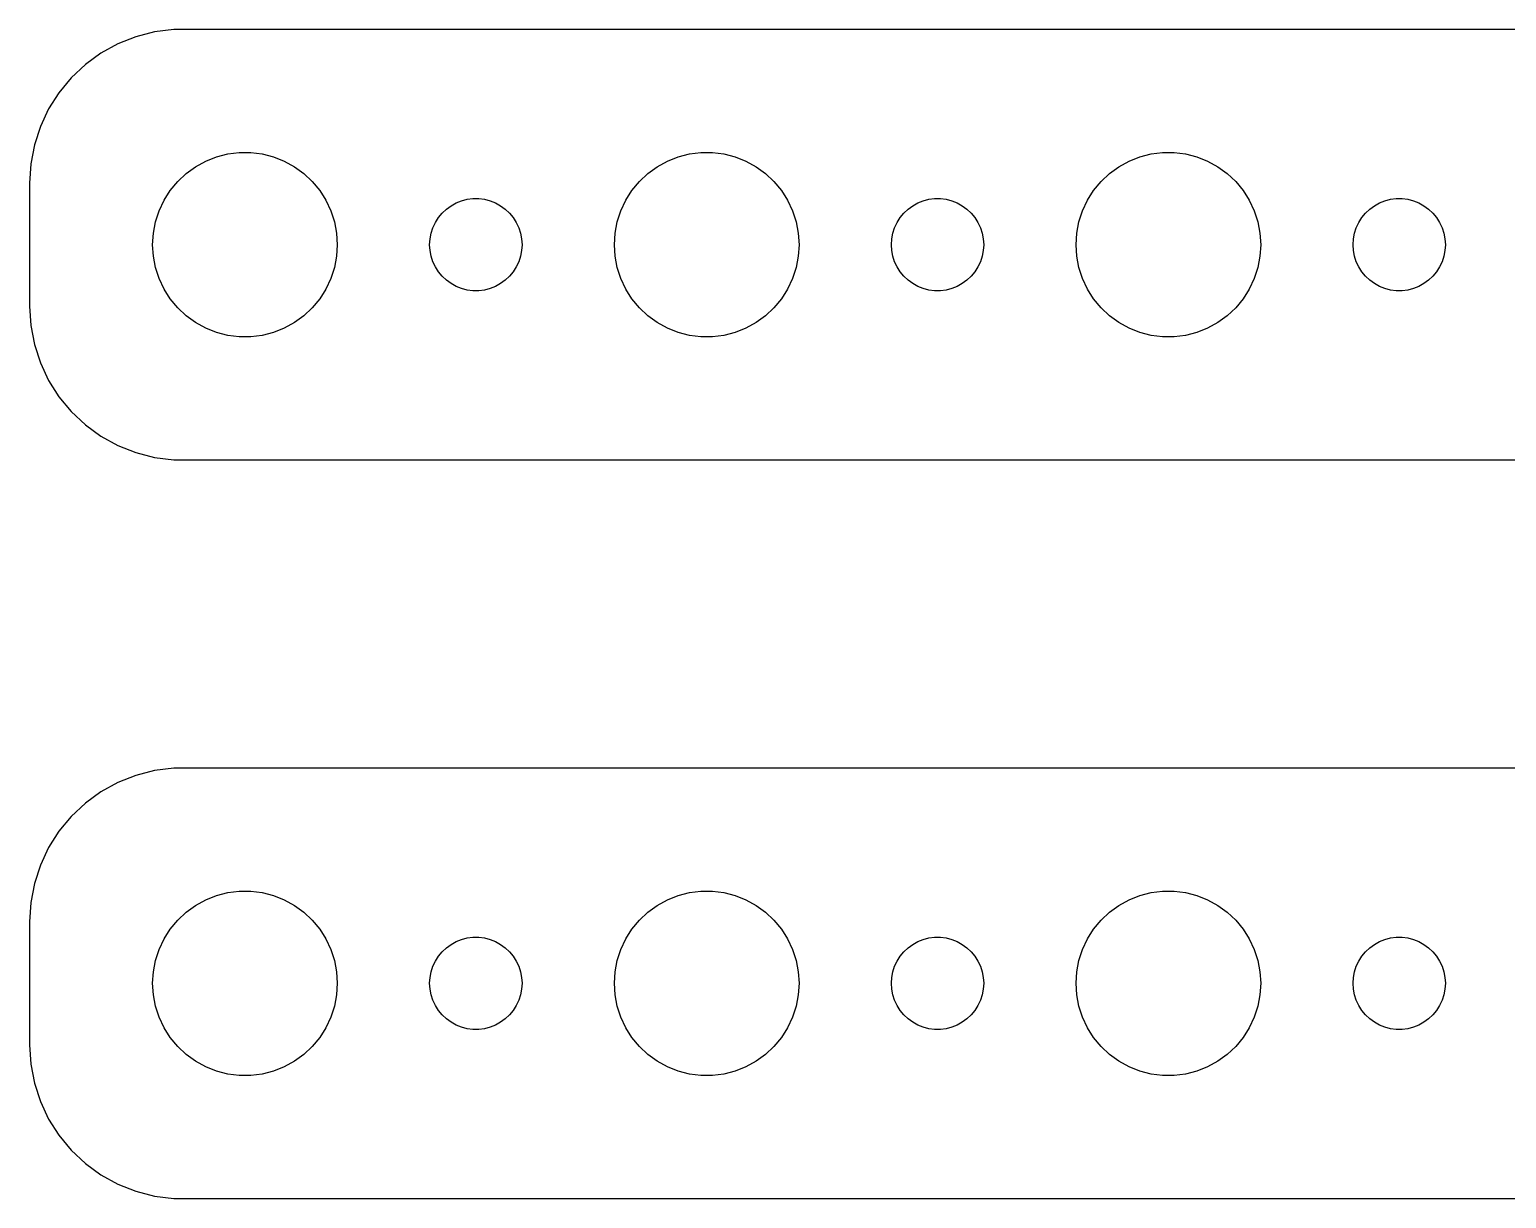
# Model space of a CAD drawing. Header units: metres. Extents: x -202 to 202, y 17 to 55.
# Drawn here: x -202 to -154.01, y 17.01 to 54.99 of the extents above; entities that cross this region are included whole.
import ezdxf

# ---------------------------------------------------------------- set-up
doc = ezdxf.new("R2010")
doc.units = ezdxf.units.M

msp = doc.modelspace()

# ---------------------------------------------------------------- linework, layer by layer
for p, q in [((-198.545, 54.7553), (-199.129, 54.5241)), ((-197.937, 54.9114), (-198.545, 54.7553)), ((-197.314, 54.9901), (-197.937, 54.9114)), ((197.314, 54.9901), (-197.314, 54.9901)), ((-199.129, 54.5241), (-199.679, 54.2216)), ((-200.187, 53.8526), (-200.645, 53.4227)), ((-199.679, 54.2216), (-200.187, 53.8526)), ((-200.645, 53.4227), (-201.045, 52.9389)), ((-201.045, 52.9389), (-201.382, 52.4088)), ((-201.382, 52.4088), (-201.649, 51.8406)), ((-201.649, 51.8406), (-201.843, 51.2434)), ((-201.843, 51.2434), (-201.961, 50.6267)), ((-195.927, 50.8532), (-195.562, 50.9469)), ((-195.562, 50.9469), (-195.188, 50.9941)), ((-195.188, 50.9941), (-194.812, 50.9941)), ((-194.812, 50.9941), (-194.438, 50.9469)), ((-194.438, 50.9469), (-194.073, 50.8532)), ((-180.927, 50.8532), (-180.562, 50.9469)), ((-180.562, 50.9469), (-180.188, 50.9941)), ((-180.188, 50.9941), (-179.812, 50.9941)), ((-179.812, 50.9941), (-179.438, 50.9469)), ((-179.438, 50.9469), (-179.073, 50.8532)), ((-165.927, 50.8532), (-165.562, 50.9469)), ((-165.562, 50.9469), (-165.188, 50.9941)), ((-165.188, 50.9941), (-164.812, 50.9941)), ((-164.812, 50.9941), (-164.438, 50.9469)), ((-164.438, 50.9469), (-164.073, 50.8532)), ((-201.961, 50.6267), (-202, 50)), ((-196.912, 50.3115), (-196.607, 50.533)), ((-196.607, 50.533), (-196.277, 50.7145)), ((-196.277, 50.7145), (-195.927, 50.8532)), ((-194.073, 50.8532), (-193.723, 50.7145)), ((-193.723, 50.7145), (-193.393, 50.533)), ((-193.393, 50.533), (-193.088, 50.3115)), ((-181.912, 50.3115), (-181.607, 50.533)), ((-181.607, 50.533), (-181.277, 50.7145)), ((-181.277, 50.7145), (-180.927, 50.8532)), ((-179.073, 50.8532), (-178.723, 50.7145)), ((-178.723, 50.7145), (-178.393, 50.533)), ((-178.393, 50.533), (-178.088, 50.3115)), ((-166.912, 50.3115), (-166.607, 50.533)), ((-166.607, 50.533), (-166.277, 50.7145)), ((-166.277, 50.7145), (-165.927, 50.8532)), ((-164.073, 50.8532), (-163.723, 50.7145)), ((-163.723, 50.7145), (-163.393, 50.533)), ((-163.393, 50.533), (-163.088, 50.3115)), ((-202, 50), (-202, 46)), ((-197.427, 49.7634), (-197.187, 50.0536)), ((-197.187, 50.0536), (-196.912, 50.3115)), ((-193.088, 50.3115), (-192.813, 50.0536)), ((-192.813, 50.0536), (-192.573, 49.7634)), ((-182.427, 49.7634), (-182.187, 50.0536)), ((-182.187, 50.0536), (-181.912, 50.3115)), ((-178.088, 50.3115), (-177.813, 50.0536)), ((-177.813, 50.0536), (-177.573, 49.7634)), ((-167.427, 49.7634), (-167.187, 50.0536)), ((-167.187, 50.0536), (-166.912, 50.3115)), ((-163.088, 50.3115), (-162.813, 50.0536)), ((-162.813, 50.0536), (-162.573, 49.7634)), ((-197.789, 49.1044), (-197.629, 49.4453)), ((-197.629, 49.4453), (-197.427, 49.7634)), ((-192.573, 49.7634), (-192.371, 49.4453)), ((-192.371, 49.4453), (-192.211, 49.1044)), ((-188.139, 49.3572), (-187.964, 49.4266)), ((-187.964, 49.4266), (-187.781, 49.4734)), ((-187.781, 49.4734), (-187.594, 49.497)), ((-187.594, 49.497), (-187.406, 49.497)), ((-187.406, 49.497), (-187.219, 49.4734)), ((-187.219, 49.4734), (-187.036, 49.4266)), ((-187.036, 49.4266), (-186.861, 49.3572)), ((-182.789, 49.1044), (-182.629, 49.4453)), ((-182.629, 49.4453), (-182.427, 49.7634)), ((-177.573, 49.7634), (-177.371, 49.4453)), ((-177.371, 49.4453), (-177.211, 49.1044)), ((-173.139, 49.3572), (-172.964, 49.4266)), ((-172.964, 49.4266), (-172.781, 49.4734)), ((-172.781, 49.4734), (-172.594, 49.497)), ((-172.594, 49.497), (-172.406, 49.497)), ((-172.406, 49.497), (-172.219, 49.4734)), ((-172.219, 49.4734), (-172.036, 49.4266)), ((-172.036, 49.4266), (-171.861, 49.3572)), ((-167.789, 49.1044), (-167.629, 49.4453)), ((-167.629, 49.4453), (-167.427, 49.7634)), ((-162.573, 49.7634), (-162.371, 49.4453)), ((-162.371, 49.4453), (-162.211, 49.1044)), ((-158.139, 49.3572), (-157.964, 49.4266)), ((-157.964, 49.4266), (-157.781, 49.4734)), ((-157.781, 49.4734), (-157.594, 49.497)), ((-157.594, 49.497), (-157.406, 49.497)), ((-157.406, 49.497), (-157.219, 49.4734)), ((-157.219, 49.4734), (-157.036, 49.4266)), ((-157.036, 49.4266), (-156.861, 49.3572)), ((-197.906, 48.7461), (-197.789, 49.1044)), ((-192.211, 49.1044), (-192.094, 48.7461)), ((-188.714, 48.8817), (-188.593, 49.0268)), ((-188.593, 49.0268), (-188.456, 49.1558)), ((-188.456, 49.1558), (-188.304, 49.2665)), ((-188.304, 49.2665), (-188.139, 49.3572)), ((-186.861, 49.3572), (-186.696, 49.2665)), ((-186.696, 49.2665), (-186.544, 49.1558)), ((-186.544, 49.1558), (-186.407, 49.0268)), ((-186.407, 49.0268), (-186.286, 48.8817)), ((-182.906, 48.7461), (-182.789, 49.1044)), ((-177.211, 49.1044), (-177.094, 48.7461)), ((-173.714, 48.8817), (-173.593, 49.0268)), ((-173.593, 49.0268), (-173.456, 49.1558)), ((-173.456, 49.1558), (-173.304, 49.2665)), ((-173.304, 49.2665), (-173.139, 49.3572)), ((-171.861, 49.3572), (-171.696, 49.2665)), ((-171.696, 49.2665), (-171.544, 49.1558)), ((-171.544, 49.1558), (-171.407, 49.0268)), ((-171.407, 49.0268), (-171.286, 48.8817)), ((-167.906, 48.7461), (-167.789, 49.1044)), ((-162.211, 49.1044), (-162.094, 48.7461)), ((-158.714, 48.8817), (-158.593, 49.0268)), ((-158.593, 49.0268), (-158.456, 49.1558)), ((-158.456, 49.1558), (-158.304, 49.2665)), ((-158.304, 49.2665), (-158.139, 49.3572)), ((-156.861, 49.3572), (-156.696, 49.2665)), ((-156.696, 49.2665), (-156.544, 49.1558)), ((-156.544, 49.1558), (-156.407, 49.0268)), ((-156.407, 49.0268), (-156.286, 48.8817)), ((-197.976, 48.376), (-197.906, 48.7461)), ((-192.094, 48.7461), (-192.024, 48.376)), ((-188.953, 48.373), (-188.895, 48.5522)), ((-188.895, 48.5522), (-188.814, 48.7226)), ((-188.814, 48.7226), (-188.714, 48.8817)), ((-186.286, 48.8817), (-186.186, 48.7226)), ((-186.186, 48.7226), (-186.105, 48.5522)), ((-186.105, 48.5522), (-186.047, 48.373)), ((-182.976, 48.376), (-182.906, 48.7461)), ((-177.094, 48.7461), (-177.024, 48.376)), ((-173.953, 48.373), (-173.895, 48.5522)), ((-173.895, 48.5522), (-173.814, 48.7226)), ((-173.814, 48.7226), (-173.714, 48.8817)), ((-171.286, 48.8817), (-171.186, 48.7226)), ((-171.186, 48.7226), (-171.105, 48.5522)), ((-171.105, 48.5522), (-171.047, 48.373)), ((-167.976, 48.376), (-167.906, 48.7461)), ((-162.094, 48.7461), (-162.024, 48.376)), ((-158.953, 48.373), (-158.895, 48.5522)), ((-158.895, 48.5522), (-158.814, 48.7226)), ((-158.814, 48.7226), (-158.714, 48.8817)), ((-156.286, 48.8817), (-156.186, 48.7226)), ((-156.186, 48.7226), (-156.105, 48.5522)), ((-156.105, 48.5522), (-156.047, 48.373)), ((-198, 48), (-197.976, 48.376)), ((-197.976, 47.624), (-198, 48)), ((-192.024, 48.376), (-192, 48)), ((-192, 48), (-192.024, 47.624)), ((-189, 48), (-188.988, 48.188)), ((-188.988, 47.812), (-189, 48)), ((-188.988, 48.188), (-188.953, 48.373)), ((-186.047, 48.373), (-186.012, 48.188)), ((-186.012, 48.188), (-186, 48)), ((-186, 48), (-186.012, 47.812)), ((-183, 48), (-182.976, 48.376)), ((-182.976, 47.624), (-183, 48)), ((-177.024, 48.376), (-177, 48)), ((-177, 48), (-177.024, 47.624)), ((-174, 48), (-173.988, 48.188)), ((-173.988, 47.812), (-174, 48)), ((-173.988, 48.188), (-173.953, 48.373)), ((-171.047, 48.373), (-171.012, 48.188)), ((-171.012, 48.188), (-171, 48)), ((-171, 48), (-171.012, 47.812)), ((-168, 48), (-167.976, 48.376)), ((-167.976, 47.624), (-168, 48)), ((-162.024, 48.376), (-162, 48)), ((-162, 48), (-162.024, 47.624)), ((-159, 48), (-158.988, 48.188)), ((-158.988, 47.812), (-159, 48)), ((-158.988, 48.188), (-158.953, 48.373)), ((-156.047, 48.373), (-156.012, 48.188)), ((-156.012, 48.188), (-156, 48)), ((-156, 48), (-156.012, 47.812)), ((-197.906, 47.2539), (-197.976, 47.624)), ((-192.024, 47.624), (-192.094, 47.2539)), ((-188.953, 47.627), (-188.988, 47.812)), ((-188.895, 47.4478), (-188.953, 47.627)), ((-186.047, 47.627), (-186.105, 47.4478)), ((-186.012, 47.812), (-186.047, 47.627)), ((-182.906, 47.2539), (-182.976, 47.624)), ((-177.024, 47.624), (-177.094, 47.2539)), ((-173.953, 47.627), (-173.988, 47.812)), ((-173.895, 47.4478), (-173.953, 47.627)), ((-171.047, 47.627), (-171.105, 47.4478)), ((-171.012, 47.812), (-171.047, 47.627)), ((-167.906, 47.2539), (-167.976, 47.624)), ((-162.024, 47.624), (-162.094, 47.2539)), ((-158.953, 47.627), (-158.988, 47.812)), ((-158.895, 47.4478), (-158.953, 47.627)), ((-156.047, 47.627), (-156.105, 47.4478)), ((-156.012, 47.812), (-156.047, 47.627)), ((-197.789, 46.8956), (-197.906, 47.2539)), ((-192.094, 47.2539), (-192.211, 46.8956)), ((-188.814, 47.2774), (-188.895, 47.4478)), ((-188.714, 47.1183), (-188.814, 47.2774)), ((-188.593, 46.9732), (-188.714, 47.1183)), ((-186.286, 47.1183), (-186.407, 46.9732)), ((-186.186, 47.2774), (-186.286, 47.1183)), ((-186.105, 47.4478), (-186.186, 47.2774)), ((-182.789, 46.8956), (-182.906, 47.2539)), ((-177.094, 47.2539), (-177.211, 46.8956)), ((-173.814, 47.2774), (-173.895, 47.4478)), ((-173.714, 47.1183), (-173.814, 47.2774)), ((-173.593, 46.9732), (-173.714, 47.1183)), ((-171.286, 47.1183), (-171.407, 46.9732)), ((-171.186, 47.2774), (-171.286, 47.1183)), ((-171.105, 47.4478), (-171.186, 47.2774)), ((-167.789, 46.8956), (-167.906, 47.2539)), ((-162.094, 47.2539), (-162.211, 46.8956)), ((-158.814, 47.2774), (-158.895, 47.4478)), ((-158.714, 47.1183), (-158.814, 47.2774)), ((-158.593, 46.9732), (-158.714, 47.1183)), ((-156.286, 47.1183), (-156.407, 46.9732)), ((-156.186, 47.2774), (-156.286, 47.1183)), ((-156.105, 47.4478), (-156.186, 47.2774)), ((-197.629, 46.5547), (-197.789, 46.8956)), ((-197.427, 46.2366), (-197.629, 46.5547)), ((-192.371, 46.5547), (-192.573, 46.2366)), ((-192.211, 46.8956), (-192.371, 46.5547)), ((-188.456, 46.8442), (-188.593, 46.9732)), ((-188.304, 46.7335), (-188.456, 46.8442)), ((-188.139, 46.6428), (-188.304, 46.7335)), ((-187.964, 46.5734), (-188.139, 46.6428)), ((-187.781, 46.5266), (-187.964, 46.5734)), ((-187.036, 46.5734), (-187.219, 46.5266)), ((-186.861, 46.6428), (-187.036, 46.5734)), ((-186.696, 46.7335), (-186.861, 46.6428)), ((-186.544, 46.8442), (-186.696, 46.7335)), ((-186.407, 46.9732), (-186.544, 46.8442)), ((-182.629, 46.5547), (-182.789, 46.8956)), ((-182.427, 46.2366), (-182.629, 46.5547)), ((-177.371, 46.5547), (-177.573, 46.2366)), ((-177.211, 46.8956), (-177.371, 46.5547)), ((-173.456, 46.8442), (-173.593, 46.9732)), ((-173.304, 46.7335), (-173.456, 46.8442)), ((-173.139, 46.6428), (-173.304, 46.7335)), ((-172.964, 46.5734), (-173.139, 46.6428)), ((-172.781, 46.5266), (-172.964, 46.5734)), ((-172.036, 46.5734), (-172.219, 46.5266)), ((-171.861, 46.6428), (-172.036, 46.5734)), ((-171.696, 46.7335), (-171.861, 46.6428)), ((-171.544, 46.8442), (-171.696, 46.7335)), ((-171.407, 46.9732), (-171.544, 46.8442)), ((-167.629, 46.5547), (-167.789, 46.8956)), ((-167.427, 46.2366), (-167.629, 46.5547)), ((-162.371, 46.5547), (-162.573, 46.2366)), ((-162.211, 46.8956), (-162.371, 46.5547)), ((-158.456, 46.8442), (-158.593, 46.9732)), ((-158.304, 46.7335), (-158.456, 46.8442)), ((-158.139, 46.6428), (-158.304, 46.7335)), ((-157.964, 46.5734), (-158.139, 46.6428)), ((-157.781, 46.5266), (-157.964, 46.5734)), ((-157.036, 46.5734), (-157.219, 46.5266)), ((-156.861, 46.6428), (-157.036, 46.5734)), ((-156.696, 46.7335), (-156.861, 46.6428)), ((-156.544, 46.8442), (-156.696, 46.7335)), ((-156.407, 46.9732), (-156.544, 46.8442)), ((-197.187, 45.9464), (-197.427, 46.2366)), ((-192.573, 46.2366), (-192.813, 45.9464)), ((-187.594, 46.503), (-187.781, 46.5266)), ((-187.406, 46.503), (-187.594, 46.503)), ((-187.219, 46.5266), (-187.406, 46.503)), ((-182.187, 45.9464), (-182.427, 46.2366)), ((-177.573, 46.2366), (-177.813, 45.9464)), ((-172.594, 46.503), (-172.781, 46.5266)), ((-172.406, 46.503), (-172.594, 46.503)), ((-172.219, 46.5266), (-172.406, 46.503)), ((-167.187, 45.9464), (-167.427, 46.2366)), ((-162.573, 46.2366), (-162.813, 45.9464)), ((-157.594, 46.503), (-157.781, 46.5266)), ((-157.406, 46.503), (-157.594, 46.503)), ((-157.219, 46.5266), (-157.406, 46.503)), ((-202, 46), (-201.961, 45.3733)), ((-196.912, 45.6885), (-197.187, 45.9464)), ((-196.607, 45.467), (-196.912, 45.6885)), ((-193.088, 45.6885), (-193.393, 45.467)), ((-192.813, 45.9464), (-193.088, 45.6885)), ((-181.912, 45.6885), (-182.187, 45.9464)), ((-181.607, 45.467), (-181.912, 45.6885)), ((-178.088, 45.6885), (-178.393, 45.467)), ((-177.813, 45.9464), (-178.088, 45.6885)), ((-166.912, 45.6885), (-167.187, 45.9464)), ((-166.607, 45.467), (-166.912, 45.6885)), ((-163.088, 45.6885), (-163.393, 45.467)), ((-162.813, 45.9464), (-163.088, 45.6885)), ((-201.961, 45.3733), (-201.843, 44.7566)), ((-196.277, 45.2855), (-196.607, 45.467)), ((-195.927, 45.1468), (-196.277, 45.2855)), ((-195.562, 45.0531), (-195.927, 45.1468)), ((-194.073, 45.1468), (-194.438, 45.0531)), ((-193.723, 45.2855), (-194.073, 45.1468)), ((-193.393, 45.467), (-193.723, 45.2855)), ((-181.277, 45.2855), (-181.607, 45.467)), ((-180.927, 45.1468), (-181.277, 45.2855)), ((-180.562, 45.0531), (-180.927, 45.1468)), ((-179.073, 45.1468), (-179.438, 45.0531)), ((-178.723, 45.2855), (-179.073, 45.1468)), ((-178.393, 45.467), (-178.723, 45.2855)), ((-166.277, 45.2855), (-166.607, 45.467)), ((-165.927, 45.1468), (-166.277, 45.2855)), ((-165.562, 45.0531), (-165.927, 45.1468)), ((-164.073, 45.1468), (-164.438, 45.0531)), ((-163.723, 45.2855), (-164.073, 45.1468)), ((-163.393, 45.467), (-163.723, 45.2855)), ((-201.843, 44.7566), (-201.649, 44.1594)), ((-195.188, 45.0059), (-195.562, 45.0531)), ((-194.812, 45.0059), (-195.188, 45.0059)), ((-194.438, 45.0531), (-194.812, 45.0059)), ((-180.188, 45.0059), (-180.562, 45.0531)), ((-179.812, 45.0059), (-180.188, 45.0059)), ((-179.438, 45.0531), (-179.812, 45.0059)), ((-165.188, 45.0059), (-165.562, 45.0531)), ((-164.812, 45.0059), (-165.188, 45.0059)), ((-164.438, 45.0531), (-164.812, 45.0059)), ((-201.649, 44.1594), (-201.382, 43.5912)), ((-201.382, 43.5912), (-201.045, 43.0611)), ((-201.045, 43.0611), (-200.645, 42.5773)), ((-200.645, 42.5773), (-200.187, 42.1474)), ((-200.187, 42.1474), (-199.679, 41.7784)), ((-199.679, 41.7784), (-199.129, 41.4759)), ((-199.129, 41.4759), (-198.545, 41.2447)), ((-198.545, 41.2447), (-197.937, 41.0886)), ((-197.937, 41.0886), (-197.314, 41.0099)), ((-197.314, 41.0099), (197.314, 41.0099)), ((-198.545, 30.7553), (-199.129, 30.5241)), ((-197.937, 30.9114), (-198.545, 30.7553)), ((-197.314, 30.9901), (-197.937, 30.9114)), ((197.314, 30.9901), (-197.314, 30.9901)), ((-199.129, 30.5241), (-199.679, 30.2216)), ((-200.187, 29.8526), (-200.645, 29.4227)), ((-199.679, 30.2216), (-200.187, 29.8526)), ((-200.645, 29.4227), (-201.045, 28.9389)), ((-201.045, 28.9389), (-201.382, 28.4088)), ((-201.382, 28.4088), (-201.649, 27.8406)), ((-201.649, 27.8406), (-201.843, 27.2434)), ((-201.843, 27.2434), (-201.961, 26.6267)), ((-195.927, 26.8532), (-195.562, 26.9469)), ((-195.562, 26.9469), (-195.188, 26.9941)), ((-195.188, 26.9941), (-194.812, 26.9941)), ((-194.812, 26.9941), (-194.438, 26.9469)), ((-194.438, 26.9469), (-194.073, 26.8532)), ((-180.927, 26.8532), (-180.562, 26.9469)), ((-180.562, 26.9469), (-180.188, 26.9941)), ((-180.188, 26.9941), (-179.812, 26.9941)), ((-179.812, 26.9941), (-179.438, 26.9469)), ((-179.438, 26.9469), (-179.073, 26.8532)), ((-165.927, 26.8532), (-165.562, 26.9469)), ((-165.562, 26.9469), (-165.188, 26.9941)), ((-165.188, 26.9941), (-164.812, 26.9941)), ((-164.812, 26.9941), (-164.438, 26.9469)), ((-164.438, 26.9469), (-164.073, 26.8532)), ((-201.961, 26.6267), (-202, 26)), ((-196.912, 26.3115), (-196.607, 26.533)), ((-196.607, 26.533), (-196.277, 26.7145)), ((-196.277, 26.7145), (-195.927, 26.8532)), ((-194.073, 26.8532), (-193.723, 26.7145)), ((-193.723, 26.7145), (-193.393, 26.533)), ((-193.393, 26.533), (-193.088, 26.3115)), ((-181.912, 26.3115), (-181.607, 26.533)), ((-181.607, 26.533), (-181.277, 26.7145)), ((-181.277, 26.7145), (-180.927, 26.8532)), ((-179.073, 26.8532), (-178.723, 26.7145)), ((-178.723, 26.7145), (-178.393, 26.533)), ((-178.393, 26.533), (-178.088, 26.3115)), ((-166.912, 26.3115), (-166.607, 26.533)), ((-166.607, 26.533), (-166.277, 26.7145)), ((-166.277, 26.7145), (-165.927, 26.8532)), ((-164.073, 26.8532), (-163.723, 26.7145)), ((-163.723, 26.7145), (-163.393, 26.533)), ((-163.393, 26.533), (-163.088, 26.3115)), ((-202, 26), (-202, 22)), ((-197.427, 25.7634), (-197.187, 26.0536)), ((-197.187, 26.0536), (-196.912, 26.3115)), ((-193.088, 26.3115), (-192.813, 26.0536)), ((-192.813, 26.0536), (-192.573, 25.7634)), ((-182.427, 25.7634), (-182.187, 26.0536)), ((-182.187, 26.0536), (-181.912, 26.3115)), ((-178.088, 26.3115), (-177.813, 26.0536)), ((-177.813, 26.0536), (-177.573, 25.7634)), ((-167.427, 25.7634), (-167.187, 26.0536)), ((-167.187, 26.0536), (-166.912, 26.3115)), ((-163.088, 26.3115), (-162.813, 26.0536)), ((-162.813, 26.0536), (-162.573, 25.7634)), ((-197.789, 25.1044), (-197.629, 25.4453)), ((-197.629, 25.4453), (-197.427, 25.7634)), ((-192.573, 25.7634), (-192.371, 25.4453)), ((-192.371, 25.4453), (-192.211, 25.1044)), ((-187.964, 25.4266), (-187.781, 25.4734)), ((-187.781, 25.4734), (-187.594, 25.497)), ((-187.594, 25.497), (-187.406, 25.497)), ((-187.406, 25.497), (-187.219, 25.4734)), ((-187.219, 25.4734), (-187.036, 25.4266)), ((-182.789, 25.1044), (-182.629, 25.4453)), ((-182.629, 25.4453), (-182.427, 25.7634)), ((-177.573, 25.7634), (-177.371, 25.4453)), ((-177.371, 25.4453), (-177.211, 25.1044)), ((-172.964, 25.4266), (-172.781, 25.4734)), ((-172.781, 25.4734), (-172.594, 25.497)), ((-172.594, 25.497), (-172.406, 25.497)), ((-172.406, 25.497), (-172.219, 25.4734)), ((-172.219, 25.4734), (-172.036, 25.4266)), ((-167.789, 25.1044), (-167.629, 25.4453)), ((-167.629, 25.4453), (-167.427, 25.7634)), ((-162.573, 25.7634), (-162.371, 25.4453)), ((-162.371, 25.4453), (-162.211, 25.1044)), ((-157.964, 25.4266), (-157.781, 25.4734)), ((-157.781, 25.4734), (-157.594, 25.497)), ((-157.594, 25.497), (-157.406, 25.497)), ((-157.406, 25.497), (-157.219, 25.4734)), ((-157.219, 25.4734), (-157.036, 25.4266)), ((-197.906, 24.7461), (-197.789, 25.1044)), ((-192.211, 25.1044), (-192.094, 24.7461)), ((-188.714, 24.8817), (-188.593, 25.0268)), ((-188.593, 25.0268), (-188.456, 25.1558)), ((-188.456, 25.1558), (-188.304, 25.2665)), ((-188.304, 25.2665), (-188.139, 25.3572)), ((-188.139, 25.3572), (-187.964, 25.4266)), ((-187.036, 25.4266), (-186.861, 25.3572)), ((-186.861, 25.3572), (-186.696, 25.2665)), ((-186.696, 25.2665), (-186.544, 25.1558)), ((-186.544, 25.1558), (-186.407, 25.0268)), ((-186.407, 25.0268), (-186.286, 24.8817)), ((-182.906, 24.7461), (-182.789, 25.1044)), ((-177.211, 25.1044), (-177.094, 24.7461)), ((-173.714, 24.8817), (-173.593, 25.0268)), ((-173.593, 25.0268), (-173.456, 25.1558)), ((-173.456, 25.1558), (-173.304, 25.2665)), ((-173.304, 25.2665), (-173.139, 25.3572)), ((-173.139, 25.3572), (-172.964, 25.4266)), ((-172.036, 25.4266), (-171.861, 25.3572)), ((-171.861, 25.3572), (-171.696, 25.2665)), ((-171.696, 25.2665), (-171.544, 25.1558)), ((-171.544, 25.1558), (-171.407, 25.0268)), ((-171.407, 25.0268), (-171.286, 24.8817)), ((-167.906, 24.7461), (-167.789, 25.1044)), ((-162.211, 25.1044), (-162.094, 24.7461)), ((-158.714, 24.8817), (-158.593, 25.0268)), ((-158.593, 25.0268), (-158.456, 25.1558)), ((-158.456, 25.1558), (-158.304, 25.2665)), ((-158.304, 25.2665), (-158.139, 25.3572)), ((-158.139, 25.3572), (-157.964, 25.4266)), ((-157.036, 25.4266), (-156.861, 25.3572)), ((-156.861, 25.3572), (-156.696, 25.2665)), ((-156.696, 25.2665), (-156.544, 25.1558)), ((-156.544, 25.1558), (-156.407, 25.0268)), ((-156.407, 25.0268), (-156.286, 24.8817)), ((-197.976, 24.376), (-197.906, 24.7461)), ((-192.094, 24.7461), (-192.024, 24.376)), ((-188.953, 24.373), (-188.895, 24.5522)), ((-188.895, 24.5522), (-188.814, 24.7226)), ((-188.814, 24.7226), (-188.714, 24.8817)), ((-186.286, 24.8817), (-186.186, 24.7226)), ((-186.186, 24.7226), (-186.105, 24.5522)), ((-186.105, 24.5522), (-186.047, 24.373)), ((-182.976, 24.376), (-182.906, 24.7461)), ((-177.094, 24.7461), (-177.024, 24.376)), ((-173.953, 24.373), (-173.895, 24.5522)), ((-173.895, 24.5522), (-173.814, 24.7226)), ((-173.814, 24.7226), (-173.714, 24.8817)), ((-171.286, 24.8817), (-171.186, 24.7226)), ((-171.186, 24.7226), (-171.105, 24.5522)), ((-171.105, 24.5522), (-171.047, 24.373)), ((-167.976, 24.376), (-167.906, 24.7461)), ((-162.094, 24.7461), (-162.024, 24.376)), ((-158.953, 24.373), (-158.895, 24.5522)), ((-158.895, 24.5522), (-158.814, 24.7226)), ((-158.814, 24.7226), (-158.714, 24.8817)), ((-156.286, 24.8817), (-156.186, 24.7226)), ((-156.186, 24.7226), (-156.105, 24.5522)), ((-156.105, 24.5522), (-156.047, 24.373)), ((-198, 24), (-197.976, 24.376)), ((-197.976, 23.624), (-198, 24)), ((-192.024, 24.376), (-192, 24)), ((-192, 24), (-192.024, 23.624)), ((-189, 24), (-188.988, 24.188)), ((-188.988, 23.812), (-189, 24)), ((-188.988, 24.188), (-188.953, 24.373)), ((-186.047, 24.373), (-186.012, 24.188)), ((-186.012, 24.188), (-186, 24)), ((-186, 24), (-186.012, 23.812)), ((-183, 24), (-182.976, 24.376)), ((-182.976, 23.624), (-183, 24)), ((-177.024, 24.376), (-177, 24)), ((-177, 24), (-177.024, 23.624)), ((-174, 24), (-173.988, 24.188)), ((-173.988, 23.812), (-174, 24)), ((-173.988, 24.188), (-173.953, 24.373)), ((-171.047, 24.373), (-171.012, 24.188)), ((-171.012, 24.188), (-171, 24)), ((-171, 24), (-171.012, 23.812)), ((-168, 24), (-167.976, 24.376)), ((-167.976, 23.624), (-168, 24)), ((-162.024, 24.376), (-162, 24)), ((-162, 24), (-162.024, 23.624)), ((-159, 24), (-158.988, 24.188)), ((-158.988, 23.812), (-159, 24)), ((-158.988, 24.188), (-158.953, 24.373)), ((-156.047, 24.373), (-156.012, 24.188)), ((-156.012, 24.188), (-156, 24)), ((-156, 24), (-156.012, 23.812)), ((-197.906, 23.2539), (-197.976, 23.624)), ((-192.024, 23.624), (-192.094, 23.2539)), ((-188.953, 23.627), (-188.988, 23.812)), ((-188.895, 23.4478), (-188.953, 23.627)), ((-186.047, 23.627), (-186.105, 23.4478)), ((-186.012, 23.812), (-186.047, 23.627)), ((-182.906, 23.2539), (-182.976, 23.624)), ((-177.024, 23.624), (-177.094, 23.2539)), ((-173.953, 23.627), (-173.988, 23.812)), ((-173.895, 23.4478), (-173.953, 23.627)), ((-171.047, 23.627), (-171.105, 23.4478)), ((-171.012, 23.812), (-171.047, 23.627)), ((-167.906, 23.2539), (-167.976, 23.624)), ((-162.024, 23.624), (-162.094, 23.2539)), ((-158.953, 23.627), (-158.988, 23.812)), ((-158.895, 23.4478), (-158.953, 23.627)), ((-156.047, 23.627), (-156.105, 23.4478)), ((-156.012, 23.812), (-156.047, 23.627)), ((-197.789, 22.8956), (-197.906, 23.2539)), ((-192.094, 23.2539), (-192.211, 22.8956)), ((-188.814, 23.2774), (-188.895, 23.4478)), ((-188.714, 23.1183), (-188.814, 23.2774)), ((-188.593, 22.9732), (-188.714, 23.1183)), ((-186.286, 23.1183), (-186.407, 22.9732)), ((-186.186, 23.2774), (-186.286, 23.1183)), ((-186.105, 23.4478), (-186.186, 23.2774)), ((-182.789, 22.8956), (-182.906, 23.2539)), ((-177.094, 23.2539), (-177.211, 22.8956)), ((-173.814, 23.2774), (-173.895, 23.4478)), ((-173.714, 23.1183), (-173.814, 23.2774)), ((-173.593, 22.9732), (-173.714, 23.1183)), ((-171.286, 23.1183), (-171.407, 22.9732)), ((-171.186, 23.2774), (-171.286, 23.1183)), ((-171.105, 23.4478), (-171.186, 23.2774)), ((-167.789, 22.8956), (-167.906, 23.2539)), ((-162.094, 23.2539), (-162.211, 22.8956)), ((-158.814, 23.2774), (-158.895, 23.4478)), ((-158.714, 23.1183), (-158.814, 23.2774)), ((-158.593, 22.9732), (-158.714, 23.1183)), ((-156.286, 23.1183), (-156.407, 22.9732)), ((-156.186, 23.2774), (-156.286, 23.1183)), ((-156.105, 23.4478), (-156.186, 23.2774)), ((-197.629, 22.5547), (-197.789, 22.8956)), ((-197.427, 22.2366), (-197.629, 22.5547)), ((-192.371, 22.5547), (-192.573, 22.2366)), ((-192.211, 22.8956), (-192.371, 22.5547)), ((-188.456, 22.8442), (-188.593, 22.9732)), ((-188.304, 22.7335), (-188.456, 22.8442)), ((-188.139, 22.6428), (-188.304, 22.7335)), ((-187.964, 22.5734), (-188.139, 22.6428)), ((-187.781, 22.5266), (-187.964, 22.5734)), ((-187.036, 22.5734), (-187.219, 22.5266)), ((-186.861, 22.6428), (-187.036, 22.5734)), ((-186.696, 22.7335), (-186.861, 22.6428)), ((-186.544, 22.8442), (-186.696, 22.7335)), ((-186.407, 22.9732), (-186.544, 22.8442)), ((-182.629, 22.5547), (-182.789, 22.8956)), ((-182.427, 22.2366), (-182.629, 22.5547)), ((-177.371, 22.5547), (-177.573, 22.2366)), ((-177.211, 22.8956), (-177.371, 22.5547)), ((-173.456, 22.8442), (-173.593, 22.9732)), ((-173.304, 22.7335), (-173.456, 22.8442)), ((-173.139, 22.6428), (-173.304, 22.7335)), ((-172.964, 22.5734), (-173.139, 22.6428)), ((-172.781, 22.5266), (-172.964, 22.5734)), ((-172.036, 22.5734), (-172.219, 22.5266)), ((-171.861, 22.6428), (-172.036, 22.5734)), ((-171.696, 22.7335), (-171.861, 22.6428)), ((-171.544, 22.8442), (-171.696, 22.7335)), ((-171.407, 22.9732), (-171.544, 22.8442)), ((-167.629, 22.5547), (-167.789, 22.8956)), ((-167.427, 22.2366), (-167.629, 22.5547)), ((-162.371, 22.5547), (-162.573, 22.2366)), ((-162.211, 22.8956), (-162.371, 22.5547)), ((-158.456, 22.8442), (-158.593, 22.9732)), ((-158.304, 22.7335), (-158.456, 22.8442)), ((-158.139, 22.6428), (-158.304, 22.7335)), ((-157.964, 22.5734), (-158.139, 22.6428)), ((-157.781, 22.5266), (-157.964, 22.5734)), ((-157.036, 22.5734), (-157.219, 22.5266)), ((-156.861, 22.6428), (-157.036, 22.5734)), ((-156.696, 22.7335), (-156.861, 22.6428)), ((-156.544, 22.8442), (-156.696, 22.7335)), ((-156.407, 22.9732), (-156.544, 22.8442)), ((-197.187, 21.9464), (-197.427, 22.2366)), ((-192.573, 22.2366), (-192.813, 21.9464)), ((-187.594, 22.503), (-187.781, 22.5266)), ((-187.406, 22.503), (-187.594, 22.503)), ((-187.219, 22.5266), (-187.406, 22.503)), ((-182.187, 21.9464), (-182.427, 22.2366)), ((-177.573, 22.2366), (-177.813, 21.9464)), ((-172.594, 22.503), (-172.781, 22.5266)), ((-172.406, 22.503), (-172.594, 22.503)), ((-172.219, 22.5266), (-172.406, 22.503)), ((-167.187, 21.9464), (-167.427, 22.2366)), ((-162.573, 22.2366), (-162.813, 21.9464)), ((-157.594, 22.503), (-157.781, 22.5266)), ((-157.406, 22.503), (-157.594, 22.503)), ((-157.219, 22.5266), (-157.406, 22.503)), ((-202, 22), (-201.961, 21.3733)), ((-196.912, 21.6885), (-197.187, 21.9464)), ((-196.607, 21.467), (-196.912, 21.6885)), ((-193.088, 21.6885), (-193.393, 21.467)), ((-192.813, 21.9464), (-193.088, 21.6885)), ((-181.912, 21.6885), (-182.187, 21.9464)), ((-181.607, 21.467), (-181.912, 21.6885)), ((-178.088, 21.6885), (-178.393, 21.467)), ((-177.813, 21.9464), (-178.088, 21.6885)), ((-166.912, 21.6885), (-167.187, 21.9464)), ((-166.607, 21.467), (-166.912, 21.6885)), ((-163.088, 21.6885), (-163.393, 21.467)), ((-162.813, 21.9464), (-163.088, 21.6885)), ((-201.961, 21.3733), (-201.843, 20.7566)), ((-196.277, 21.2855), (-196.607, 21.467)), ((-195.927, 21.1468), (-196.277, 21.2855)), ((-195.562, 21.0531), (-195.927, 21.1468)), ((-194.073, 21.1468), (-194.438, 21.0531)), ((-193.723, 21.2855), (-194.073, 21.1468)), ((-193.393, 21.467), (-193.723, 21.2855)), ((-181.277, 21.2855), (-181.607, 21.467)), ((-180.927, 21.1468), (-181.277, 21.2855)), ((-180.562, 21.0531), (-180.927, 21.1468)), ((-179.073, 21.1468), (-179.438, 21.0531)), ((-178.723, 21.2855), (-179.073, 21.1468)), ((-178.393, 21.467), (-178.723, 21.2855)), ((-166.277, 21.2855), (-166.607, 21.467)), ((-165.927, 21.1468), (-166.277, 21.2855)), ((-165.562, 21.0531), (-165.927, 21.1468)), ((-164.073, 21.1468), (-164.438, 21.0531)), ((-163.723, 21.2855), (-164.073, 21.1468)), ((-163.393, 21.467), (-163.723, 21.2855)), ((-201.843, 20.7566), (-201.649, 20.1594)), ((-195.188, 21.0059), (-195.562, 21.0531)), ((-194.812, 21.0059), (-195.188, 21.0059)), ((-194.438, 21.0531), (-194.812, 21.0059)), ((-180.188, 21.0059), (-180.562, 21.0531)), ((-179.812, 21.0059), (-180.188, 21.0059)), ((-179.438, 21.0531), (-179.812, 21.0059)), ((-165.188, 21.0059), (-165.562, 21.0531)), ((-164.812, 21.0059), (-165.188, 21.0059)), ((-164.438, 21.0531), (-164.812, 21.0059)), ((-201.649, 20.1594), (-201.382, 19.5912)), ((-201.382, 19.5912), (-201.045, 19.0611)), ((-201.045, 19.0611), (-200.645, 18.5773)), ((-200.645, 18.5773), (-200.187, 18.1474)), ((-200.187, 18.1474), (-199.679, 17.7784)), ((-199.679, 17.7784), (-199.129, 17.4759)), ((-199.129, 17.4759), (-198.545, 17.2447)), ((-198.545, 17.2447), (-197.937, 17.0886)), ((-197.937, 17.0886), (-197.314, 17.0099)), ((-197.314, 17.0099), (197.314, 17.0099))]:
    msp.add_line(p, q)

doc.saveas('drawing.dxf')
